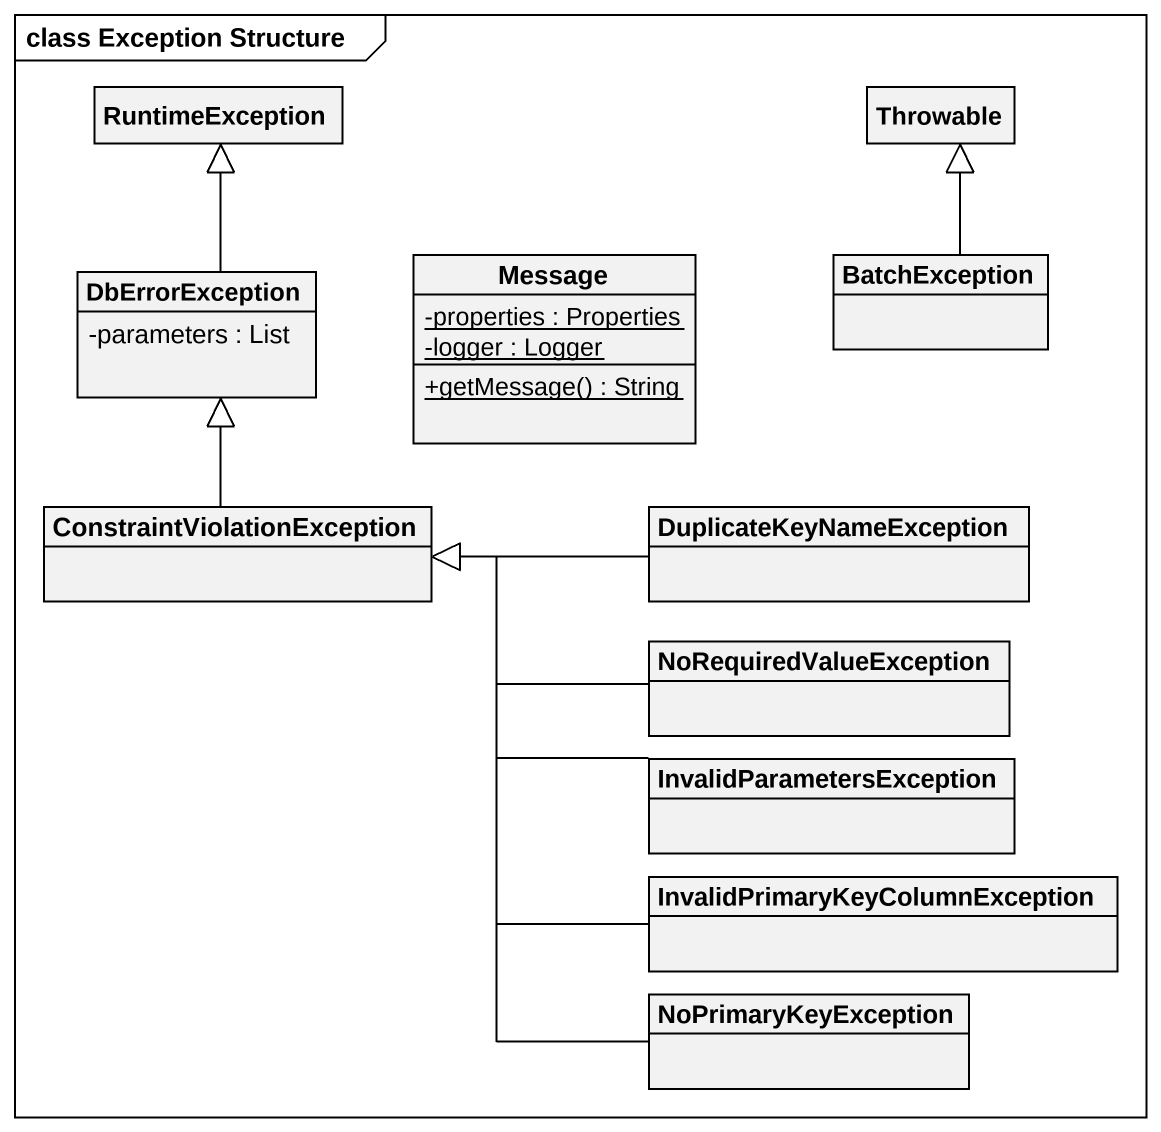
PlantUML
@startuml
mainframe class Exception Structure
hide circle
hide empty members
skinparam classAttributeIconSize 0
class RuntimeException
class Throwable
class DbErrorException {
  -parameters : List
}
class Message {
  {static} -properties : Properties
  {static} -logger : Logger
  {static} +getMessage() : String
}
class BatchException
class ConstraintViolationException
class DuplicateKeyNameException
class NoRequiredValueException
class InvalidParametersException
class "InvalidPrimaryKeyColumnException" as InvalidPrimaryKeyColumnExcep
class NoPrimaryKeyException
DbErrorException -up-|> RuntimeException
BatchException -up-|> Throwable
ConstraintViolationException -up-|> DbErrorException
DuplicateKeyNameException -left-|> ConstraintViolationException
NoRequiredValueException -left-|> ConstraintViolationException
InvalidParametersException -left-|> ConstraintViolationException
InvalidPrimaryKeyColumnExcep -left-|> ConstraintViolationException
NoPrimaryKeyException -up-|> ConstraintViolationException
@enduml
